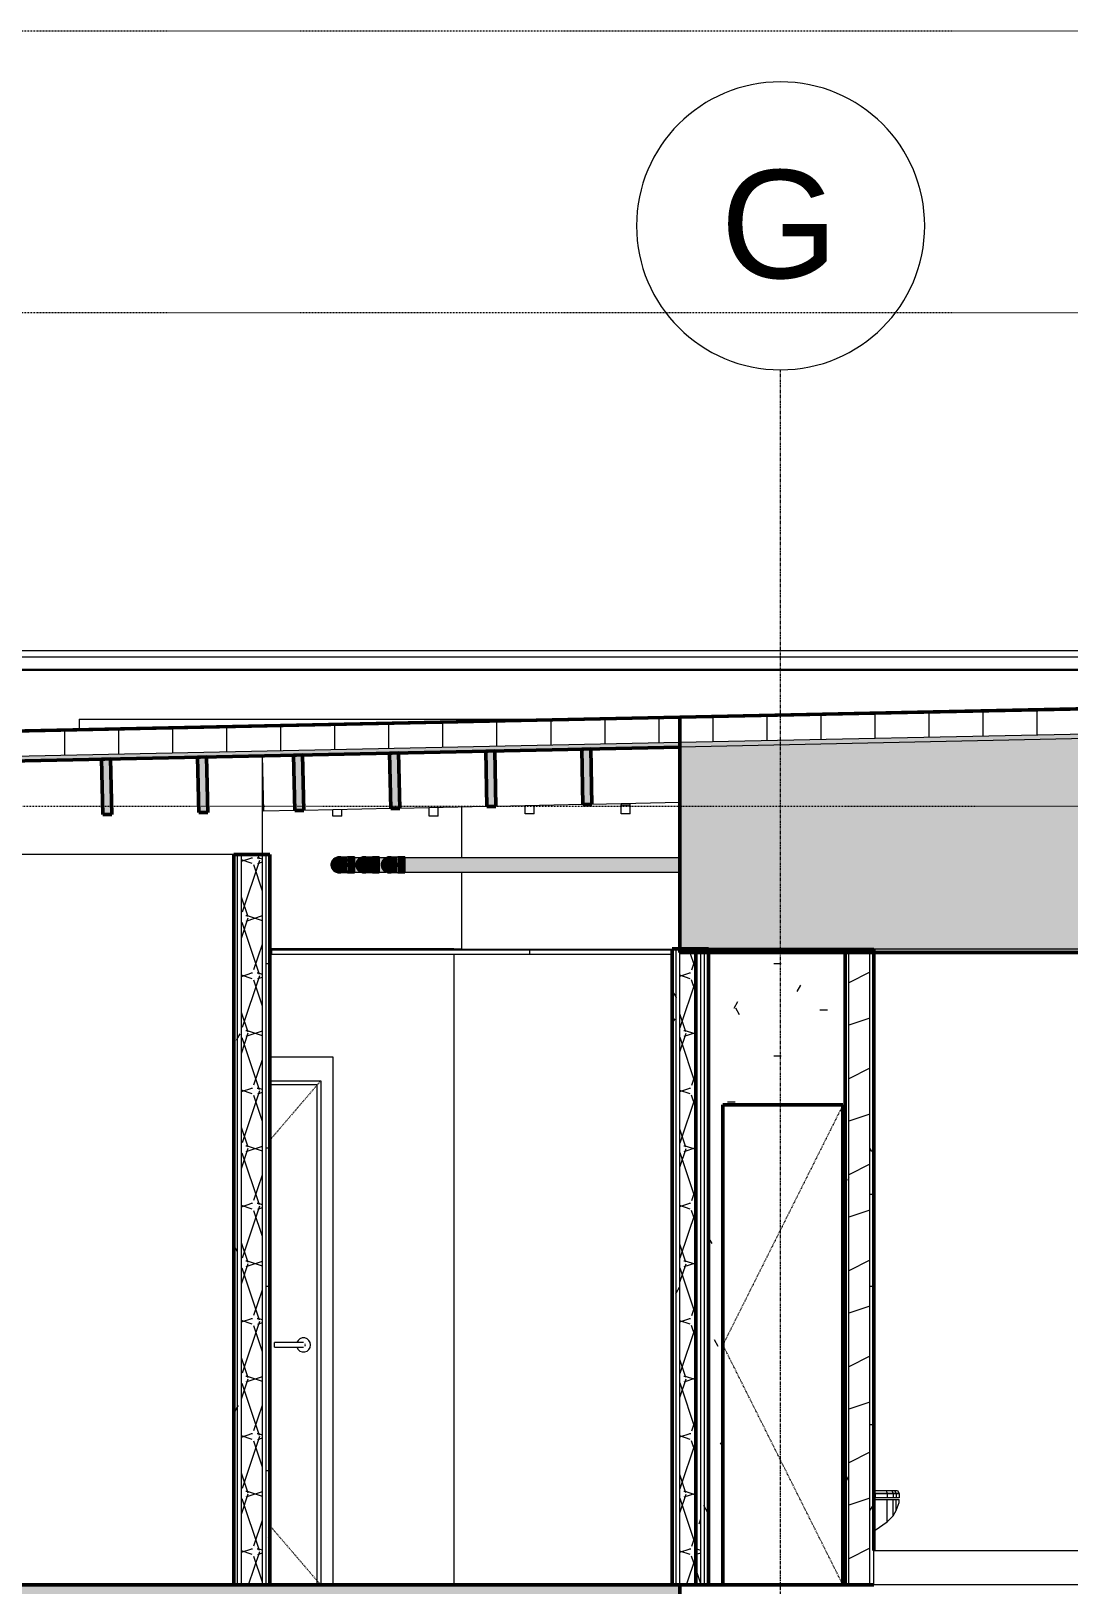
# Model space of a CAD drawing. Header units: inches. Extents: x 9610 to 16692, y -360 to 647.
# Drawn here: x 10342.4 to 10515.2, y 268 to 527 of the extents above; entities that cross this region are included whole.
import ezdxf

# ---------------------------------------------------------------- set-up
doc = ezdxf.new("R2010")
doc.units = ezdxf.units.IN
doc.header["$MEASUREMENT"] = 0
for name, pattern in [('Aligning Line 1_8_', [0.25, 0.125, -0.125]), ('Dash 1_16_', [0.125, 0.0625, -0.0625]), ('Grid Line 1_2_', [0.875, 0.5, -0.125, 0.125, -0.125])]:
    doc.linetypes.add(name, pattern=pattern)
for name, color, linetype, lineweight in [('0-1', 7, 'Continuous', 5), ('0-2', 250, 'Continuous', 9), ('0-4', 55, 'Continuous', 9), ('A-CLNG-1', 135, 'Continuous', 13), ('A-DOOR-1', 250, 'Continuous', 9), ('A-DOOR-2', 250, 'Dash 1_16_', 9), ('A-DOOR-FRAM-1', 250, 'Continuous', 9), ('A-FLOR-10', 192, 'Continuous', 50), ('A-FLOR-11', 135, 'Continuous', 13), ('A-FLOR-3', 8, 'Continuous', 5), ('A-FLOR-9', 21, 'Continuous', 13), ('A-FLOR-MCUT', 51, 'Continuous', 13), ('A-FLOR-PATT-1', 8, 'Continuous', 9), ('A-ROOF', 132, 'Continuous', 13), ('A-ROOF-1', 252, 'Continuous', 13), ('A-ROOF-2', 31, 'Continuous', 5), ('A-ROOF-3', 132, 'Continuous', 50), ('A-ROOF-4', 135, 'Continuous', 13), ('A-ROOF-PATT-1', 132, 'Continuous', 9), ('A-WALL-1', 10, 'Continuous', 50), ('A-WALL-2', 7, 'Continuous', 13), ('A-WALL-3', 135, 'Continuous', 13), ('A-WALL-PATT-1', 250, 'Continuous', 9), ('A-WALL-PATT-2', 55, 'Continuous', 9), ('A-WALL-PATT-3', 53, 'Continuous', 9), ('G-ANNO-SYMB', 111, 'Aligning Line 1_8_', 9), ('I-WALL-1', 135, 'Continuous', 13), ('I-WALL-2', 10, 'Continuous', 50), ('P-PIPE-1', 55, 'Continuous', 9), ('P-PIPE-2', 8, 'Continuous', 5), ('P-PIPE-3', 94, 'Continuous', 9), ('P-SANR-FIXT-1', 55, 'Continuous', 9), ('S-BEAM-1', 55, 'Continuous', 9), ('S-BEAM-2', 41, 'Continuous', 9), ('S-BEAM-3', 10, 'Continuous', 50), ('S-GRID-1', 1, 'Grid Line 1_2_', 9), ('S-GRID-IDEN', 1, 'Continuous', 9)]:
    doc.layers.add(name, color=color, linetype=linetype, lineweight=lineweight)
doc.styles.add('Arial_1', font='arial.ttf', dxfattribs={"height": 18})
pattern_1 = [(0, (10995.947, 72), (30.72, 7.68), [1.267, -21.773, 1.267, -21.773, -122.88]), (0, (10995.947, 72), (30.72, 7.68), [-46.08, 1.267, -44.813, 1.267, -21.773, -53.76]), (0, (10995.947, 72), (30.72, 7.68), [-115.2, 1.267, -14.093, 1.267, -37.133]), (120, (11007.467, 75.84), (-22.011075, 22.7643), [1.267, -21.773, 1.267, -21.773, -122.88]), (120, (11007.467, 75.84), (-22.011075, 22.7643), [-46.08, 1.267, -44.813, 1.267, -21.773, -53.76]), (120, (11007.467, 75.84), (-22.011075, 22.7643), [-115.2, 1.267, -14.093, 1.267, -37.133]), (240, (11011.307, 91.2), (-8.708925, -30.4443), [1.267, -21.773, 1.267, -21.773, -122.88]), (240, (11011.307, 91.2), (-8.708925, -30.4443), [-46.08, 1.267, -44.813, 1.267, -21.773, -53.76]), (240, (11011.307, 91.2), (-8.708925, -30.4443), [-115.2, 1.267, -14.093, 1.267, -37.133])]
pattern_2 = [(161.57, (10996.427, 72.48), (-3.8399538, -1.54e-05), [0, -27.322, 3.034, 0]), (18.43, (10995.467, 72.48), (-3.8399538, 1.54e-05), [0, -27.322, 3.034, 0]), (108.43, (10996.427, 72.48), (1.919622, -9.6005246), [9.106, -21.25]), (71.57, (10995.467, 72.48), (1.919622, 9.6005246), [9.106, -21.25])]
pattern_3 = [(0, (10995.947, 72), (0, 9), []), (90, (10995.947, 72), (-9, 6e-16), [])]

# ---------------------------------------------------------------- blocks, each defined once
blk = doc.blocks.new('Toilet-Domestic-3D - Toilet-Domestic-3D-1372870-BUILDING SECTION - EAST_WEST - LOOKING NORTH')
at = {"layer": 'P-SANR-FIXT-1'}
for p, q in [((10482.7, 151.75), (10482.8, 151.75)), ((10482.7, 151.25), (10482.92, 151.25)), ((10482.92, 151.24), (10482.7, 151.24)), ((10482.92, 150.5), (10482.7, 150.5)), ((10482.7, 150.25), (10482.92, 150.25)), ((10482.8, 151.75), (10484.76, 151.75)), ((10482.8, 151.75), (10482.92, 151.25)), ((10482.92, 151.25), (10484.92, 151.25)), ((10482.92, 151.25), (10482.92, 150.5)), ((10484.92, 151.24), (10482.92, 151.24)), ((10484.92, 150.5), (10482.92, 150.5)), ((10482.92, 150.25), (10484.92, 150.25)), ((10482.92, 145.17), (10482.92, 150.25)), ((10484.76, 151.75), (10485.72, 151.75)), ((10484.76, 151.75), (10484.92, 151.25)), ((10484.92, 151.25), (10485.92, 151.25)), ((10485.92, 151.24), (10484.92, 151.24)), ((10484.92, 151.24), (10484.92, 150.5)), ((10485.92, 150.5), (10484.92, 150.5)), ((10484.92, 150.25), (10485.92, 150.25)), ((10484.92, 146.57), (10484.92, 150.25)), ((10485.72, 151.75), (10486.19, 151.75)), ((10485.72, 151.75), (10485.92, 151.25)), ((10485.92, 151.25), (10486.42, 151.25)), ((10486.42, 151.24), (10485.92, 151.24)), ((10485.92, 151.24), (10485.92, 150.5)), ((10486.42, 150.5), (10485.92, 150.5)), ((10485.92, 150.25), (10486.42, 150.25)), ((10485.92, 147.51), (10485.92, 150.25)), ((10486.19, 151.75), (10486.67, 151.75)), ((10486.19, 151.75), (10486.42, 151.24)), ((10486.42, 151.25), (10486.92, 151.25)), ((10486.92, 151.24), (10486.42, 151.24)), ((10486.42, 151.24), (10486.42, 150.5)), ((10486.92, 150.5), (10486.42, 150.5)), ((10486.42, 150.25), (10486.92, 150.25)), ((10486.42, 148.42), (10486.42, 150.25)), ((10486.67, 151.75), (10486.92, 151.24)), ((10486.92, 151.25), (10486.92, 150.5)), ((10486.92, 149.75), (10486.92, 150.25)), ((10485.92, 147.51), (10486.42, 148.38)), ((10486.42, 148.38), (10486.92, 149.75)), ((10482.7, 145.02), (10482.92, 145.12)), ((10482.92, 145.12), (10484.92, 146.51)), ((10484.92, 146.51), (10485.92, 147.51))]:
    blk.add_line(p, q, dxfattribs=at)
blk = doc.blocks.new('Shower Base-3D - 36_ x 36_-1586087-BUILDING SECTION - EAST_WEST - LOOKING NORTH')
at = {"layer": 'P-SANR-FIXT-1'}
for p, q in [((10482.7, 141.75), (10518.7, 141.75)), ((10482.7, 136), (10482.7, 141.75)), ((10518.7, 141.75), (10518.7, 136)), ((10518.7, 136), (10482.7, 136))]:
    blk.add_line(p, q, dxfattribs=at)
blk = doc.blocks.new('Single-Flush - CLOSET-1720256-BUILDING SECTION - EAST_WEST - LOOKING NORTH')
at = {"layer": 'A-DOOR-2'}
for p in [(10477.58, 216), (10477.58, 136)]:
    blk.add_line(p, (10457.58, 176), dxfattribs=at)
blk = doc.blocks.new('CTR - 1st Phase - Unit Layouts_rvt-1-BUILDING SECTION - EAST_WEST - LOOKING NORTH')
at = {"layer": 'A-WALL-PATT-1'}
h = blk.add_hatch(dxfattribs=at)
h.set_pattern_fill('FP_1', color=256, style=0, pattern_type=2)
h.set_pattern_definition(pattern_1)
h.paths.add_polyline_path([(10477.58, 268), (10477.95, 268), (10477.95, 373.87), (10453.07, 373.87), (10453.07, 268), (10453.91, 282.99), (10453.91, 268), (10457.58, 268), (10457.58, 348), (10477.58, 348), (10477.58, 269.09)], flags=0)
h = blk.add_hatch(dxfattribs=at)
h.set_pattern_fill('FP_1', color=256, style=0, pattern_type=2)
h.set_pattern_definition(pattern_1)
h.paths.add_polyline_path([(10477.95, 268), (10478.58, 268), (10478.58, 373.37), (10477.95, 373.37), (10477.95, 269.09)], flags=0)
h = blk.add_hatch(dxfattribs=at)
h.set_pattern_fill('FP_1', color=256, style=0, pattern_type=2)
h.set_pattern_definition(pattern_1)
h.paths.add_polyline_path([(10482.7, 268), (10482.7, 373.37), (10482.08, 373.37), (10482.08, 268)], flags=0)
at = {"layer": 'A-WALL-PATT-2'}
h = blk.add_hatch(dxfattribs=at)
h.set_pattern_fill('FP_4', color=256, style=0, pattern_type=2)
h.set_pattern_definition([(216.87, (11002.345, 87.994), (47.980943, 31.987086), [7.997, -71.971]), (206.565, (11011.941, 83.196), (-15.99371, -15.99413), [17.881, -17.881]), (198.435, (11011.941, 75.199), (-31.98674, -15.99388), [10.115, -40.461])])
h.paths.add_polyline_path([(10481.21, 268), (10482.08, 268), (10482.08, 373.87), (10478.58, 373.87), (10478.58, 268)], flags=0)
at = {"layer": 'A-WALL-1'}
for p, q in [((10477.95, 373.87), (10453.07, 373.87)), ((10453.07, 373.87), (10453.07, 268)), ((10477.95, 268), (10477.95, 373.87)), ((10482.7, 373.87), (10477.95, 373.87)), ((10477.95, 373.87), (10477.95, 268)), ((10482.7, 273.75), (10482.7, 373.87)), ((10457.58, 268), (10457.58, 348)), ((10457.58, 348), (10477.58, 348)), ((10477.58, 348), (10477.58, 268)), ((10453.07, 268), (10457.58, 268)), ((10477.58, 268), (10477.95, 268)), ((10477.95, 268), (10482.7, 268))]:
    blk.add_line(p, q, dxfattribs=at)
at = {"layer": 'A-WALL-2'}
for p, q in [((10478.58, 268), (10478.58, 373.87)), ((10482.08, 268), (10482.08, 373.87))]:
    blk.add_line(p, q, dxfattribs=at)
at = {"layer": '0-2'}
for name in ['Single-Flush - CLOSET-1720256-BUILDING SECTION - EAST_WEST - LOOKING NORTH', 'Toilet-Domestic-3D - Toilet-Domestic-3D-1372870-BUILDING SECTION - EAST_WEST - LOOKING NORTH', 'Shower Base-3D - 36_ x 36_-1586087-BUILDING SECTION - EAST_WEST - LOOKING NORTH']:
    blk.add_blockref(name, (0, 132), dxfattribs=at)
blk = doc.blocks.new('HOLLOW METAL - UNIT DOOR-2058840-BUILDING SECTION - EAST_WEST - LOOKING NORTH')
at = {"layer": 'A-DOOR-1'}
for p, q in [((10387.05, 308.39), (10382.91, 308.39)), ((10382.91, 308), (10382.91, 308.39)), ((10382.91, 307.61), (10382.91, 308)), ((10382.91, 307.61), (10387.05, 307.61))]:
    blk.add_line(p, q, dxfattribs=at)
at = {"layer": 'A-DOOR-1', "flags": 128}
for points in [[(10387.64, 308.39), (10387.64, 308.39), (10387.63, 308.39), (10387.63, 308.39), (10387.63, 308.39), (10387.62, 308.39), (10387.62, 308.39), (10387.61, 308.39), (10387.61, 308.39), (10387.6, 308.39), (10387.59, 308.39), (10387.58, 308.39), (10387.57, 308.39), (10387.56, 308.39), (10387.55, 308.39), (10387.53, 308.39), (10387.52, 308.39), (10387.5, 308.39), (10387.49, 308.39), (10387.47, 308.39), (10387.46, 308.39), (10387.44, 308.39), (10387.42, 308.39), (10387.4, 308.39), (10387.38, 308.39), (10387.36, 308.39), (10387.34, 308.39), (10387.32, 308.39), (10387.3, 308.39), (10387.28, 308.39), (10387.26, 308.39), (10387.24, 308.39), (10387.22, 308.39), (10387.19, 308.39), (10387.17, 308.39), (10387.15, 308.39), (10387.12, 308.39), (10387.1, 308.39), (10387.08, 308.39), (10387.05, 308.39), (10387.05, 308.39)], [(10387.05, 307.61), (10387.07, 307.61), (10387.09, 307.61), (10387.12, 307.61), (10387.14, 307.61), (10387.16, 307.61), (10387.19, 307.61), (10387.21, 307.61), (10387.23, 307.61), (10387.25, 307.61), (10387.28, 307.61), (10387.3, 307.61), (10387.32, 307.61), (10387.34, 307.61), (10387.36, 307.61), (10387.38, 307.61), (10387.4, 307.61), (10387.42, 307.61), (10387.44, 307.61), (10387.45, 307.61), (10387.47, 307.61), (10387.49, 307.61), (10387.5, 307.61), (10387.52, 307.61), (10387.53, 307.61), (10387.54, 307.61), (10387.56, 307.61), (10387.57, 307.61), (10387.58, 307.61), (10387.59, 307.61), (10387.6, 307.61), (10387.6, 307.61), (10387.61, 307.61), (10387.62, 307.61), (10387.62, 307.61), (10387.63, 307.61), (10387.63, 307.61), (10387.63, 307.61), (10387.64, 307.61), (10387.64, 307.61)]]:
    blk.add_lwpolyline(points, dxfattribs=at)
at = {"layer": 'A-DOOR-1'}
for centre, radius, start, end in [((10387.73, 308), 1.18, 0, 160.3657), ((10387.64, 308), 0.394, 75, 90), ((10387.64, 308), 0.394, 0, 30), ((10387.73, 308), 1.18, 199.5633, 0), ((10387.64, 308), 0.394, 270, 285), ((10387.64, 308), 0.394, 330, 0)]:
    blk.add_arc(centre, radius, start, end, dxfattribs=at)
at = {"layer": 'A-DOOR-2'}
for p, q in [((10390.59, 352), (10382.14, 342.14)), ((10382.14, 277.86), (10390.59, 268))]:
    blk.add_line(p, q, dxfattribs=at)
at = {"layer": 'A-DOOR-FRAM-1'}
for p, q in [((10382.14, 352), (10390.59, 352)), ((10382.14, 351.38), (10389.96, 351.38)), ((10389.96, 351.38), (10389.96, 268)), ((10390.59, 352), (10390.59, 268))]:
    blk.add_line(p, q, dxfattribs=at)
blk = doc.blocks.new('Elbow - PVC - Sch 40 - Standard-2079255-BUILDING SECTION - EAST_WEST - LOOKING NORTH')
at = {"layer": 'P-PIPE-1'}
h = blk.add_hatch(color=256, dxfattribs=at)
h.paths.add_polyline_path([(10393.69, 118.66), (10394.04, 118.7), (10394.38, 118.85), (10394.73, 119.16), (10394.86, 119.35), (10394.99, 119.65), (10395.02, 120.11), (10394.99, 120.35), (10394.84, 120.69), (10394.53, 121.04), (10394.28, 121.2), (10394, 121.3), (10393.67, 121.34), (10393.34, 121.3), (10392.92, 121.09), (10392.66, 120.85), (10392.5, 120.62), (10392.39, 120.35), (10392.35, 120), (10392.39, 119.65), (10392.54, 119.31), (10392.85, 118.96), (10393.1, 118.8), (10393.38, 118.7)], flags=0)
h.paths.add_polyline_path([(10393.69, 118.81), (10393.38, 118.85), (10393.05, 119.01), (10392.85, 119.16), (10392.66, 119.41), (10392.53, 119.82), (10392.52, 120.11), (10392.54, 120.31), (10392.74, 120.7), (10392.91, 120.88), (10393.1, 121.03), (10393.38, 121.15), (10393.69, 121.19), (10394, 121.15), (10394.39, 120.95), (10394.61, 120.74), (10394.72, 120.59), (10394.85, 120.18), (10394.88, 120), (10394.84, 119.69), (10394.72, 119.41), (10394.53, 119.16), (10394.19, 118.93), (10393.87, 118.84)], flags=0)
h = blk.add_hatch(color=256, dxfattribs=at)
h.paths.add_polyline_path([(10395.04, 120), (10395.07, 120.95), (10395.03, 121.34), (10394.32, 121.3), (10394.26, 121.29), (10394.12, 121.27), (10394.45, 121.1), (10394.74, 120.82), (10394.87, 120.63), (10394.99, 120.35), (10395.04, 120.03)], flags=0)
h.paths.add_polyline_path([(10394.72, 120.89), (10394.48, 121.11), (10394.66, 120.95)], flags=0)
h.paths.add_polyline_path([(10394.26, 121.29), (10394.12, 121.34), (10394.21, 121.3)], flags=0)
h = blk.add_hatch(color=256, dxfattribs=at)
h.paths.add_polyline_path([(10394.64, 119.05), (10394.53, 118.93), (10394.61, 119.02)], flags=0)
h.paths.add_polyline_path([(10395.07, 118.66), (10395.03, 119.94), (10394.93, 119.51), (10394.84, 119.31), (10394.53, 118.96), (10394.31, 118.81), (10394.12, 118.7), (10394.12, 118.66), (10395.03, 118.66)], flags=0)
for points in [[(10395.1, 120), (10396.22, 120), (10396.22, 121.34), (10395.07, 121.3), (10395.07, 120)], [(10395.1, 118.66), (10396.22, 118.66), (10396.22, 120), (10395.07, 119.96), (10395.07, 118.66)]]:
    blk.add_hatch(color=256, dxfattribs=at).paths.add_polyline_path(points, flags=0)
for p, q in [((10396.22, 121.34), (10395.07, 121.34)), ((10396.22, 121.34), (10396.22, 120)), ((10396.22, 120), (10396.22, 118.66)), ((10395.07, 118.66), (10396.22, 118.66))]:
    blk.add_line(p, q, dxfattribs=at)
at = {"layer": 'P-PIPE-1', "flags": 128}
for points in [[(10392.35, 120), (10392.35, 120.05), (10392.35, 120.11), (10392.36, 120.16), (10392.36, 120.21), (10392.37, 120.27), (10392.38, 120.32), (10392.4, 120.37), (10392.41, 120.42), (10392.43, 120.47), (10392.45, 120.52), (10392.47, 120.57), (10392.5, 120.62), (10392.52, 120.67), (10392.55, 120.71), (10392.58, 120.76), (10392.61, 120.8), (10392.64, 120.85), (10392.68, 120.89), (10392.72, 120.93), (10392.75, 120.96), (10392.79, 121), (10392.83, 121.04), (10392.88, 121.07), (10392.92, 121.1), (10392.96, 121.13), (10393.01, 121.16), (10393.06, 121.19), (10393.1, 121.21), (10393.15, 121.23), (10393.2, 121.25), (10393.25, 121.27), (10393.3, 121.29), (10393.36, 121.3), (10393.41, 121.31), (10393.46, 121.32), (10393.51, 121.33), (10393.57, 121.34), (10393.62, 121.34), (10393.68, 121.34), (10393.69, 121.34)], [(10393.69, 118.66), (10393.64, 118.66), (10393.58, 118.66), (10393.53, 118.67), (10393.48, 118.67), (10393.42, 118.68), (10393.37, 118.69), (10393.32, 118.71), (10393.27, 118.72), (10393.22, 118.74), (10393.17, 118.76), (10393.12, 118.78), (10393.07, 118.81), (10393.02, 118.83), (10392.98, 118.86), (10392.93, 118.89), (10392.89, 118.92), (10392.84, 118.95), (10392.8, 118.99), (10392.76, 119.03), (10392.73, 119.06), (10392.69, 119.1), (10392.65, 119.14), (10392.62, 119.19), (10392.59, 119.23), (10392.56, 119.27), (10392.53, 119.32), (10392.5, 119.37), (10392.48, 119.41), (10392.46, 119.46), (10392.44, 119.51), (10392.42, 119.56), (10392.4, 119.61), (10392.39, 119.67), (10392.38, 119.72), (10392.37, 119.77), (10392.36, 119.82), (10392.35, 119.88), (10392.35, 119.93), (10392.35, 119.99), (10392.35, 120)], [(10393.69, 121.34), (10393.69, 121.34), (10393.69, 121.34), (10393.7, 121.34), (10393.71, 121.34), (10393.72, 121.34), (10393.73, 121.34), (10393.74, 121.34), (10393.76, 121.34), (10393.78, 121.34), (10393.8, 121.34), (10393.82, 121.34), (10393.85, 121.34), (10393.87, 121.34), (10393.9, 121.34), (10393.93, 121.34), (10393.96, 121.34), (10394, 121.34), (10394.03, 121.34), (10394.07, 121.34), (10394.11, 121.34), (10394.15, 121.34), (10394.19, 121.34), (10394.23, 121.34), (10394.28, 121.34), (10394.32, 121.34), (10394.37, 121.34), (10394.42, 121.34), (10394.47, 121.34), (10394.52, 121.34), (10394.57, 121.34), (10394.62, 121.34), (10394.67, 121.34), (10394.72, 121.34), (10394.78, 121.34), (10394.83, 121.34), (10394.89, 121.34), (10394.94, 121.34), (10395, 121.34), (10395.05, 121.34), (10395.07, 121.34)], [(10395.07, 118.66), (10395.01, 118.66), (10394.96, 118.66), (10394.9, 118.66), (10394.85, 118.66), (10394.79, 118.66), (10394.74, 118.66), (10394.69, 118.66), (10394.63, 118.66), (10394.58, 118.66), (10394.53, 118.66), (10394.48, 118.66), (10394.43, 118.66), (10394.38, 118.66), (10394.33, 118.66), (10394.29, 118.66), (10394.24, 118.66), (10394.2, 118.66), (10394.16, 118.66), (10394.12, 118.66), (10394.08, 118.66), (10394.04, 118.66), (10394.01, 118.66), (10393.97, 118.66), (10393.94, 118.66), (10393.91, 118.66), (10393.88, 118.66), (10393.85, 118.66), (10393.83, 118.66), (10393.8, 118.66), (10393.78, 118.66), (10393.76, 118.66), (10393.75, 118.66), (10393.73, 118.66), (10393.72, 118.66), (10393.71, 118.66), (10393.7, 118.66), (10393.7, 118.66), (10393.69, 118.66), (10393.69, 118.66)]]:
    blk.add_lwpolyline(points, dxfattribs=at)
at = {"layer": 'P-PIPE-1'}
for start, end in [(0, 180), (180, 360)]:
    blk.add_arc((10393.69, 120), 1.34, start, end, dxfattribs=at)
blk = doc.blocks.new('Dimension Lumber - 2x10-2056818-BUILDING SECTION - EAST_WEST - LOOKING NORTH')
at = {"layer": 'S-BEAM-1'}
for p, q in [((10392.64, 396.09), (10392.64, 397.17)), ((10394.14, 396.09), (10394.14, 397.21)), ((10394.14, 396.09), (10392.64, 396.09))]:
    blk.add_line(p, q, dxfattribs=at)
blk = doc.blocks.new('Dimension Lumber - 2x10-V25-BUILDING SECTION - EAST_WEST - LOOKING NORTH')
at = {"layer": 'S-BEAM-1'}
for p, q in [((10408.64, 396.09), (10408.64, 397.51)), ((10410.14, 396.09), (10410.14, 397.54)), ((10410.14, 396.09), (10408.64, 396.09))]:
    blk.add_line(p, q, dxfattribs=at)
blk = doc.blocks.new('Dimension Lumber - 2x10-2056819-BUILDING SECTION - EAST_WEST - LOOKING NORTH')
at = {"layer": 'S-BEAM-1'}
for p, q in [((10424.64, 396.53), (10424.64, 397.84)), ((10426.14, 396.53), (10424.64, 396.53)), ((10426.14, 396.53), (10426.14, 397.87))]:
    blk.add_line(p, q, dxfattribs=at)
blk = doc.blocks.new('Dimension Lumber - 2x10-V26-BUILDING SECTION - EAST_WEST - LOOKING NORTH')
at = {"layer": 'S-BEAM-1'}
for p, q in [((10440.64, 398.17), (10440.64, 398.02)), ((10440.64, 398.02), (10442.14, 398.02)), ((10440.64, 396.53), (10440.64, 398.02)), ((10442.14, 396.53), (10440.64, 396.53)), ((10442.14, 398.02), (10442.14, 398.21)), ((10442.14, 396.53), (10442.14, 398.02))]:
    blk.add_line(p, q, dxfattribs=at)
blk = doc.blocks.new('Dimension Lumber - 2x10-V33-BUILDING SECTION - EAST_WEST - LOOKING NORTH')
at = {"layer": 'S-BEAM-1'}
for p, q in [((10387.58, 406.32), (10402.07, 406.62)), ((10403.57, 406.65), (10418.07, 406.96)), ((10419.57, 406.99), (10434.07, 407.29)), ((10435.57, 407.32), (10450.41, 407.63)), ((10380.91, 406.18), (10386.08, 406.29)), ((10381.1, 396.93), (10380.91, 406.18)), ((10386.27, 397.04), (10381.1, 396.93)), ((10402.27, 397.38), (10387.77, 397.07)), ((10418.26, 397.71), (10403.77, 397.41)), ((10434.26, 398.04), (10419.76, 397.74)), ((10450.41, 398.38), (10435.76, 398.07))]:
    blk.add_line(p, q, dxfattribs=at)
blk = doc.blocks.new('Dimension Lumber - 2x10-V32-BUILDING SECTION - EAST_WEST - LOOKING NORTH')
at = {"layer": 'S-BEAM-2'}
blk.add_hatch(color=256, dxfattribs=at).paths.add_polyline_path([(11728.5, 396.71), (11728.7, 405.96), (11727.2, 405.99), (11727, 396.74)], flags=0)
at = {"layer": 'S-BEAM-3'}
for p, q in [((11727.2, 405.99), (11727, 396.74)), ((11728.7, 405.96), (11727.2, 405.99)), ((11728.5, 396.71), (11728.7, 405.96)), ((11727, 396.74), (11728.5, 396.71))]:
    blk.add_line(p, q, dxfattribs=at)
blk = doc.blocks.new('Dimension Lumber - 2x10-2084815-BUILDING SECTION - EAST_WEST - LOOKING NORTH')
at = {"layer": 'S-BEAM-2'}
blk.add_hatch(color=256, dxfattribs=at).paths.add_polyline_path([(11712.51, 397.04), (11712.7, 406.29), (11711.2, 406.32), (11711.01, 397.07)], flags=0)
at = {"layer": 'S-BEAM-3'}
for p, q in [((11711.2, 406.32), (11711.01, 397.07)), ((11712.7, 406.29), (11711.2, 406.32)), ((11712.51, 397.04), (11712.7, 406.29)), ((11711.01, 397.07), (11712.51, 397.04))]:
    blk.add_line(p, q, dxfattribs=at)
blk = doc.blocks.new('Dimension Lumber - 2x10-2084814-BUILDING SECTION - EAST_WEST - LOOKING NORTH')
at = {"layer": 'S-BEAM-2'}
blk.add_hatch(color=256, dxfattribs=at).paths.add_polyline_path([(11696.51, 397.38), (11696.7, 406.62), (11695.2, 406.65), (11695.01, 397.41)], flags=0)
at = {"layer": 'S-BEAM-3'}
for p, q in [((11695.2, 406.65), (11695.01, 397.41)), ((11696.7, 406.62), (11695.2, 406.65)), ((11696.51, 397.38), (11696.7, 406.62)), ((11695.01, 397.41), (11696.51, 397.38))]:
    blk.add_line(p, q, dxfattribs=at)
blk = doc.blocks.new('Dimension Lumber - 2x10-2084813-BUILDING SECTION - EAST_WEST - LOOKING NORTH')
at = {"layer": 'S-BEAM-2'}
blk.add_hatch(color=256, dxfattribs=at).paths.add_polyline_path([(11680.51, 397.71), (11680.71, 406.96), (11679.21, 406.99), (11679.02, 397.74)], flags=0)
at = {"layer": 'S-BEAM-3'}
for p, q in [((11679.21, 406.99), (11679.02, 397.74)), ((11680.71, 406.96), (11679.21, 406.99)), ((11680.51, 397.71), (11680.71, 406.96)), ((11679.02, 397.74), (11680.51, 397.71))]:
    blk.add_line(p, q, dxfattribs=at)
blk = doc.blocks.new('Dimension Lumber - 2x10-2084812-BUILDING SECTION - EAST_WEST - LOOKING NORTH')
at = {"layer": 'S-BEAM-2'}
blk.add_hatch(color=256, dxfattribs=at).paths.add_polyline_path([(11664.52, 398.04), (11664.71, 407.29), (11663.21, 407.32), (11663.02, 398.07)], flags=0)
at = {"layer": 'S-BEAM-3'}
for p, q in [((11663.21, 407.32), (11663.02, 398.07)), ((11664.71, 407.29), (11663.21, 407.32)), ((11664.52, 398.04), (11664.71, 407.29)), ((11663.02, 398.07), (11664.52, 398.04))]:
    blk.add_line(p, q, dxfattribs=at)
blk = doc.blocks.new('CTR - 1st Phase - Common Walls_rvt-1-BUILDING SECTION - EAST_WEST - LOOKING NORTH')
at = {"layer": 'A-WALL-PATT-1'}
h = blk.add_hatch(dxfattribs=at)
h.set_pattern_fill('FP_1', color=256, style=0, pattern_type=2)
h.set_pattern_definition(pattern_1)
h.paths.add_polyline_path([(10376.76, 268), (10376.76, 389.75), (10376.14, 389.75), (10376.14, 268)], flags=0)
h = blk.add_hatch(dxfattribs=at)
h.set_pattern_fill('FP_1', color=256, style=0, pattern_type=2)
h.set_pattern_definition(pattern_1)
h.paths.add_polyline_path([(10376.76, 268), (10377.39, 268), (10377.39, 389.75), (10376.76, 389.75), (10376.76, 274.82)], flags=0)
h = blk.add_hatch(dxfattribs=at)
h.set_pattern_fill('FP_1', color=256, style=0, pattern_type=2)
h.set_pattern_definition(pattern_1)
h.paths.add_polyline_path([(10382.14, 268), (10382.14, 389.75), (10381.51, 389.75), (10381.51, 268)], flags=0)
h = blk.add_hatch(dxfattribs=at)
h.set_pattern_fill('FP_1', color=256, style=0, pattern_type=2)
h.set_pattern_definition(pattern_1)
h.paths.add_polyline_path([(10449.79, 268), (10449.79, 374), (10449.16, 374), (10449.16, 268)], flags=0)
h = blk.add_hatch(dxfattribs=at)
h.set_pattern_fill('FP_1', color=256, style=0, pattern_type=2)
h.set_pattern_definition(pattern_1)
h.paths.add_polyline_path([(10450.41, 268), (10450.41, 374), (10449.79, 374), (10449.79, 268)], flags=0)
at = {"layer": 'A-WALL-PATT-3'}
h = blk.add_hatch(dxfattribs=at)
h.set_pattern_fill('FP_5', color=256, style=0, pattern_type=2)
h.set_pattern_definition(pattern_2)
h.paths.add_polyline_path([(10380.89, 268), (10380.89, 389.75), (10377.39, 389.75), (10377.39, 268)], flags=0)
h = blk.add_hatch(dxfattribs=at)
h.set_pattern_fill('FP_5', color=256, style=0, pattern_type=2)
h.set_pattern_definition(pattern_2)
h.paths.add_polyline_path([(10453.07, 268), (10453.91, 268), (10453.91, 282.99), (10453.45, 274.82)], flags=0)
h.paths.add_polyline_path([(10450.69, 268), (10453.07, 268), (10453.07, 373.87), (10453.91, 373.87), (10453.91, 374), (10450.41, 374), (10450.41, 268)], flags=0)
at = {"layer": 'P-PIPE-1'}
for points in [[(10393.69, 386.81), (10394.05, 386.88), (10394.28, 386.97), (10394.53, 387.16), (10394.72, 387.41), (10394.84, 387.71), (10394.87, 388.07), (10394.79, 388.43), (10394.66, 388.67), (10394.53, 388.84), (10394.23, 389.05), (10393.87, 389.16), (10393.69, 389.19), (10393.38, 389.15), (10393.1, 389.03), (10392.85, 388.84), (10392.64, 388.55), (10392.53, 388.18), (10392.52, 387.9), (10392.56, 387.65), (10392.66, 387.41), (10392.85, 387.16), (10393.1, 386.97), (10393.51, 386.84)], [(10397.82, 386.81), (10398.18, 386.88), (10398.41, 386.97), (10398.66, 387.16), (10398.85, 387.41), (10398.97, 387.71), (10399, 388.07), (10398.92, 388.43), (10398.79, 388.67), (10398.66, 388.84), (10398.35, 389.05), (10398, 389.16), (10397.82, 389.19), (10397.51, 389.15), (10397.22, 389.03), (10396.98, 388.84), (10396.77, 388.55), (10396.65, 388.18), (10396.64, 387.9), (10396.69, 387.65), (10396.79, 387.41), (10396.98, 387.16), (10397.22, 386.97), (10397.64, 386.84)], [(10402.06, 386.81), (10402.43, 386.88), (10402.65, 386.97), (10402.9, 387.16), (10403.09, 387.41), (10403.21, 387.71), (10403.24, 388.07), (10403.16, 388.43), (10403.03, 388.67), (10402.9, 388.84), (10402.6, 389.05), (10402.24, 389.16), (10402.06, 389.19), (10401.75, 389.15), (10401.47, 389.03), (10401.22, 388.84), (10401.02, 388.55), (10400.9, 388.18), (10400.89, 387.9), (10400.93, 387.65), (10401.03, 387.41), (10401.22, 387.16), (10401.47, 386.97), (10401.88, 386.84)]]:
    blk.add_hatch(color=256, dxfattribs=at).paths.add_polyline_path(points, flags=0)
at = {"layer": 'P-PIPE-2'}
h = blk.add_hatch(color=256, dxfattribs=at)
h.paths.add_polyline_path([(10400.72, 388), (10400.76, 388.35), (10400.91, 388.69), (10401.22, 389.04), (10401.39, 389.19), (10400.35, 389.15), (10400.35, 388), (10400.48, 388)], flags=0)
h.paths.add_polyline_path([(11710.59, 388), (11710.59, 389.19), (11708.94, 389.15), (11709.28, 388.84), (11709.44, 388.59), (11709.55, 388.31), (11709.59, 388), (11709.93, 388)], flags=0)
h.paths.add_polyline_path([(11706.89, 388), (11706.91, 388.01), (11706.9, 388.01)], flags=0)
h.paths.add_polyline_path([(11703.12, 388), (11703.14, 388.01), (11703.12, 388.14)], flags=0)
h.paths.add_polyline_path([(11703.14, 388), (11703.15, 388.01), (11703.14, 388.01)], flags=0)
h.paths.add_polyline_path([(10396.22, 388), (10396.47, 388), (10396.52, 388.35), (10396.67, 388.69), (10396.98, 389.04), (10397.15, 389.19), (10396.22, 389.15), (10396.22, 388.15)], flags=0)
h.paths.add_polyline_path([(11705.72, 388.52), (11705.72, 389.19), (11705.18, 389.15), (11705.53, 388.84), (11705.69, 388.59)], flags=0)
h.paths.add_polyline_path([(11707.22, 388.89), (11707.47, 389.13), (11707.22, 388.89)], flags=0)
h.paths.add_polyline_path([(11703.46, 388.89), (11703.71, 389.13), (11703.46, 388.89)], flags=0)
h = blk.add_hatch(color=256, dxfattribs=at)
h.paths.add_polyline_path([(11665.23, 388), (11701.96, 388), (11701.96, 389.19), (11648.36, 389.15), (11648.36, 388), (11659.85, 388)], flags=0)
h.paths.add_polyline_path([(10450.41, 388), (10450.41, 389.19), (10404.59, 389.15), (10404.59, 388), (10448.92, 388)], flags=0)
h = blk.add_hatch(color=256, dxfattribs=at)
h.paths.add_polyline_path([(10396.22, 386.81), (10397.12, 386.85), (10396.78, 387.16), (10396.62, 387.41), (10396.51, 387.69), (10396.47, 388), (10396.22, 388), (10396.22, 386.84)], flags=0)
h.paths.add_polyline_path([(11708.86, 386.81), (11710.59, 386.85), (11710.59, 388), (11709.59, 388), (11709.5, 387.55), (11709.39, 387.31), (11709.09, 386.96), (11708.86, 386.81)], flags=0)
h.paths.add_polyline_path([(10400.35, 386.81), (10401.37, 386.85), (10401.03, 387.16), (10400.86, 387.41), (10400.76, 387.69), (10400.72, 388), (10400.35, 388), (10400.35, 386.84)], flags=0)
h.paths.add_polyline_path([(11705.72, 386.81), (11705.69, 387.41), (11705.6, 387.25), (11705.33, 386.96), (11705.16, 386.81), (11705.6, 386.81)], flags=0)
h.paths.add_polyline_path([(11706.89, 388), (11706.87, 388), (11706.89, 387.99)], flags=0)
h.paths.add_polyline_path([(10403.36, 387.65), (10403.42, 387.87), (10403.4, 388), (10403.36, 387.69)], flags=0)
h.paths.add_polyline_path([(10399.17, 388), (10399.16, 388), (10399.17, 388)], flags=0)
h = blk.add_hatch(color=256, dxfattribs=at)
h.paths.add_polyline_path([(10404.59, 386.81), (10450.41, 386.85), (10450.41, 388), (10404.59, 388), (10404.59, 386.84)], flags=0)
h.paths.add_polyline_path([(11649.09, 386.81), (11701.96, 386.85), (11701.96, 388), (11648.36, 388), (11648.36, 386.81)], flags=0)
at = {"layer": 'A-CLNG-1'}
for p, q in [((10382.14, 373.82), (10382.41, 373.82)), ((10382.41, 373.07), (10382.14, 373.07)), ((10382.41, 373.82), (10425.39, 373.82)), ((10382.41, 373.82), (10382.41, 373.07)), ((10425.39, 373.07), (10382.41, 373.07)), ((10425.39, 373.82), (10425.39, 373.07)), ((10425.39, 373.82), (10449.16, 373.82)), ((10449.16, 373.07), (10425.39, 373.07))]:
    blk.add_line(p, q, dxfattribs=at)
at = {"layer": 'A-WALL-2'}
for p, q in [((10376.76, 268), (10376.76, 389.75)), ((10377.39, 268), (10377.39, 389.75)), ((10380.89, 268), (10380.89, 389.75)), ((10381.51, 268), (10381.51, 389.75)), ((10449.79, 268), (10449.79, 374)), ((10450.41, 268), (10450.41, 374)), ((10453.91, 268), (10453.91, 374)), ((10454.54, 268), (10454.54, 374))]:
    blk.add_line(p, q, dxfattribs=at)
at = {"layer": 'I-WALL-1'}
for p, q in [((10376.14, 389.75), (10249.96, 389.75)), ((10412.79, 374), (10382.14, 374)), ((10412.79, 373.87), (10412.79, 374)), ((10412.79, 374), (10414.04, 374)), ((10449.16, 373.87), (10412.79, 373.87)), ((10412.79, 373.87), (10412.79, 373.82)), ((10412.79, 373.07), (10412.79, 268)), ((10382.14, 356), (10392.59, 356)), ((10392.59, 356), (10392.59, 268))]:
    blk.add_line(p, q, dxfattribs=at)
at = {"layer": 'I-WALL-2'}
for p, q in [((10382.14, 389.75), (10376.14, 389.75)), ((10376.14, 389.75), (10376.14, 268)), ((10382.14, 268), (10382.14, 389.75)), ((10449.16, 374), (10449.16, 268)), ((10455.16, 374), (10449.16, 374)), ((10455.16, 268), (10455.16, 374)), ((10376.14, 268), (10382.14, 268)), ((10449.16, 268), (10455.16, 268))]:
    blk.add_line(p, q, dxfattribs=at)
at = {"layer": 'P-PIPE-1'}
for p, q in [((10397.2, 389.19), (10396.22, 389.19)), ((10401.45, 389.19), (10400.35, 389.19)), ((10450.41, 389.19), (10404.59, 389.19)), ((10396.22, 386.81), (10397.2, 386.81)), ((10400.35, 386.81), (10401.45, 386.81)), ((10404.59, 386.81), (10450.41, 386.81))]:
    blk.add_line(p, q, dxfattribs=at)
at = {"layer": 'P-PIPE-3'}
for centre, start, end in [((10393.69, 388), 0, 180), ((10397.82, 388), 0, 180), ((10402.06, 388), 0, 180), ((10393.69, 388), 180, 0), ((10397.82, 388), 180, 0), ((10402.06, 388), 180, 0)]:
    blk.add_arc(centre, 1.19, start, end, dxfattribs=at)
at = {"layer": '0-4'}
for name, p in [('Dimension Lumber - 2x10-V33-BUILDING SECTION - EAST_WEST - LOOKING NORTH', (0, 0)), ('Dimension Lumber - 2x10-2056818-BUILDING SECTION - EAST_WEST - LOOKING NORTH', (0, 0)), ('Dimension Lumber - 2x10-V25-BUILDING SECTION - EAST_WEST - LOOKING NORTH', (0, 0)), ('Dimension Lumber - 2x10-2056819-BUILDING SECTION - EAST_WEST - LOOKING NORTH', (0, 0)), ('Dimension Lumber - 2x10-V26-BUILDING SECTION - EAST_WEST - LOOKING NORTH', (0, 0)), ('Elbow - PVC - Sch 40 - Standard-2079255-BUILDING SECTION - EAST_WEST - LOOKING NORTH', (0, 268)), ('Elbow - PVC - Sch 40 - Standard-2079255-BUILDING SECTION - EAST_WEST - LOOKING NORTH', (4.13, 268)), ('Elbow - PVC - Sch 40 - Standard-2079255-BUILDING SECTION - EAST_WEST - LOOKING NORTH', (8.37, 268)), ('HOLLOW METAL - UNIT DOOR-2058840-BUILDING SECTION - EAST_WEST - LOOKING NORTH', (0, 0))]:
    blk.add_blockref(name, p, dxfattribs=at)
at = {"layer": '0-4', "rotation": 2.387815287611464}
for name, p in [('Dimension Lumber - 2x10-2084814-BUILDING SECTION - EAST_WEST - LOOKING NORTH', (-1266.03, -486.94)), ('Dimension Lumber - 2x10-2084813-BUILDING SECTION - EAST_WEST - LOOKING NORTH', (-1234.04, -486.27)), ('Dimension Lumber - 2x10-2084812-BUILDING SECTION - EAST_WEST - LOOKING NORTH', (-1202.05, -485.6)), ('Dimension Lumber - 2x10-V32-BUILDING SECTION - EAST_WEST - LOOKING NORTH', (-1346.01, -488.6)), ('Dimension Lumber - 2x10-V32-BUILDING SECTION - EAST_WEST - LOOKING NORTH', (-1330.02, -488.27)), ('Dimension Lumber - 2x10-2084815-BUILDING SECTION - EAST_WEST - LOOKING NORTH', (-1298.03, -487.6))]:
    blk.add_blockref(name, p, dxfattribs=at)
blk = doc.blocks.new('Basic Wall _ EXT - FIBER CEMENT - SMALL - ___-2145935-BUILDING SECTION - EAST_WEST - LOOKING NORTH')
at = {"layer": 'A-WALL-3'}
for p, q in [((10857.94, 423.66), (9973.63, 423.66)), ((10842.51, 422.6), (9989.07, 422.6)), ((9989.48, 420.42), (10824.25, 420.42)), ((10831.78, 420.57), (9989.8, 420.57))]:
    blk.add_line(p, q, dxfattribs=at)
blk = doc.blocks.new('Grid - Grid Head - Circle-50561-BUILDING SECTION - EAST_WEST - LOOKING NORTH')
at = {"layer": 'S-GRID-IDEN'}
for start, end in [(360, 180), (180, 360)]:
    blk.add_arc((11847.19, 475.86), 24, start, end, dxfattribs=at)

msp = doc.modelspace()

# ---------------------------------------------------------------- hatches: boundary and pattern name
at = {"layer": 'A-FLOR-3'}
msp.add_hatch(color=256, dxfattribs=at).paths.add_polyline_path([(10245.5894, 408.1174), (10450.4144, 412.3846), (10450.4144, 412.6347), (10245.5894, 408.358)], flags=0)
at = {"layer": 'A-FLOR-9'}
msp.add_hatch(color=256, dxfattribs=at).paths.add_polyline_path([(10245.5894, 403.3664), (10450.4144, 407.6336), (10450.4144, 408.3838), (10245.5894, 404.1166)], flags=0)
at = {"layer": 'A-FLOR-PATT-1'}
h = msp.add_hatch(dxfattribs=at)
h.set_pattern_fill('FP_17', color=256, style=0, pattern_type=2)
h.set_pattern_definition(pattern_3)
h.paths.add_polyline_path([(10245.5894, 404.1166), (10450.4144, 408.3838), (10450.4144, 412.3846), (10245.5894, 408.1174)], flags=0)
h = msp.add_hatch(dxfattribs=at)
h.set_pattern_fill('FP_1', color=256, style=0, pattern_type=2)
h.set_pattern_definition(pattern_1)
h.paths.add_polyline_path([(11665.2314, 266), (11853.1894, 266), (11853.1894, 268), (11648.3644, 268), (11648.3644, 266)], flags=0)
h.paths.add_polyline_path([(10265.7769, 266), (10450.4144, 266), (10450.4144, 268), (10245.7394, 268), (10245.7394, 266), (10249.9644, 266)], flags=0)
at = {"layer": 'A-ROOF-1'}
h = msp.add_hatch(color=256, dxfattribs=at)
h.paths.add_polyline_path([(10168.6894, 406.5056), (10245.5894, 408.1174), (10245.5894, 408.358), (10168.6894, 406.7557), (10168.6894, 406.5228)], flags=0)
h.paths.add_polyline_path([(10450.4144, 412.3757), (10842.5144, 420.5455), (10842.5144, 420.7956), (10450.4144, 412.6257)], flags=0)
at = {"layer": 'A-ROOF-2'}
h = msp.add_hatch(color=256, dxfattribs=at)
h.paths.add_polyline_path([(10761.0685, 374), (10843.3269, 374), (10843.3269, 415.8114), (10450.4144, 407.6246), (10450.4144, 374), (10739.5409, 374)], flags=0)
h.paths.add_polyline_path([(10237.5894, 374), (10245.5894, 374), (10245.5894, 403.3569), (10205.5576, 402.5228), (9988.4394, 402.5228), (9988.4394, 374), (10222.8764, 374)], flags=0)
at = {"layer": 'A-ROOF-PATT-1'}
h = msp.add_hatch(dxfattribs=at)
h.set_pattern_fill('FP_17', color=256, style=0, pattern_type=2)
h.set_pattern_definition(pattern_3)
h.paths.add_polyline_path([(10169.5545, 402.5228), (10245.5894, 404.1166), (10245.5894, 408.1079), (10168.6894, 406.5056), (10168.6894, 402.5228)], flags=0)
h.paths.add_polyline_path([(10450.4144, 408.3748), (10843.1394, 416.5577), (10843.1394, 420.5585), (10450.4144, 412.3512), (10450.4144, 410.0017)], flags=0)
h = msp.add_hatch(dxfattribs=at)
h.set_pattern_fill('FP_3', color=256, style=0, pattern_type=2)
h.set_pattern_definition([(0, (10995.947, 72), (0, 4.798), []), (315, (10995.947, 72), (4.798427, 0), [6.786, -6.786]), (45, (10995.947, 72), (4.798427, 0), [6.786, -6.786])])
h.paths.add_polyline_path([(10179.821, 402.5228), (10205.5576, 402.5228), (10245.5894, 403.3664), (10245.5894, 404.1071), (10169.5545, 402.5228)], flags=0)
h.paths.add_polyline_path([(10450.4144, 407.6246), (10843.1394, 415.8075), (10843.1394, 416.5577), (10450.4144, 408.3748)], flags=0)
h = msp.add_hatch(dxfattribs=at)
h.set_pattern_fill('FP_1', color=256, style=0, pattern_type=2)
h.set_pattern_definition(pattern_1)
h.paths.add_polyline_path([(10168.6894, 373.375), (10245.5894, 373.375), (10245.5894, 374), (9989.0644, 374), (9989.0781, 373.375), (10136.7656, 373.375)], flags=0)
h.paths.add_polyline_path([(10804.1239, 373.375), (10842.5144, 373.375), (10842.5144, 374), (10453.9144, 373.9944), (10453.9144, 373.875), (10477.9549, 373.875), (10477.9549, 373.375), (10478.5799, 373.375), (10478.5799, 373.875), (10482.0799, 373.875), (10482.0799, 373.375), (10519.3299, 373.375), (10519.3299, 373.875), (10522.8299, 373.875), (10522.8299, 373.375), (10782.5962, 373.375)], flags=0)

# ---------------------------------------------------------------- linework, layer by layer
at = {"layer": 'A-FLOR-10'}
for p, q in [((10450.4144, 412.6347), (10245.5894, 408.3675)), ((10450.4144, 407.6336), (10450.4144, 412.6347)), ((10245.5894, 403.3664), (10450.4144, 407.6336)), ((10482.7049, 268), (10245.7394, 268)), ((10450.4144, 240.75), (10450.4144, 268))]:
    msp.add_line(p, q, dxfattribs=at)
at = {"layer": 'A-FLOR-11'}
for p, q in [((10350.3394, 412.2666), (10432.7456, 412.2666)), ((10350.3394, 412.2666), (10350.3394, 410.5498)), ((10450.4144, 412.6347), (10471.6394, 413.0769)), ((10432.8918, 407.2655), (10432.7456, 407.2655))]:
    msp.add_line(p, q, dxfattribs=at)
at = {"layer": 'A-FLOR-MCUT'}
for p, q in [((10450.4144, 412.3846), (10245.5894, 408.1174)), ((10450.4144, 408.3838), (10245.5894, 404.1166))]:
    msp.add_line(p, q, dxfattribs=at)
at = {"layer": 'A-ROOF'}
for p, q in [((10843.1394, 420.5585), (10450.4144, 412.3757)), ((10843.1394, 416.5577), (10450.4144, 408.3748)), ((10843.3269, 415.8114), (10450.4144, 407.6246)), ((10450.4144, 374), (10843.3269, 374))]:
    msp.add_line(p, q, dxfattribs=at)
at = {"layer": 'A-ROOF-3'}
for p, q in [((10842.5144, 420.7956), (10450.4144, 412.6257)), ((10450.4144, 407.6336), (10450.4144, 373.375)), ((10450.4144, 373.375), (10842.5144, 373.375))]:
    msp.add_line(p, q, dxfattribs=at)
at = {"layer": 'A-ROOF-4'}
for p, q in [((10380.8894, 389.75), (10380.8894, 406.1852)), ((10414.0394, 397.6206), (10414.0394, 389.1872)), ((10414.0394, 386.8125), (10414.0394, 373.875))]:
    msp.add_line(p, q, dxfattribs=at)
at = {"layer": 'G-ANNO-SYMB'}
for p, q in [((12461.7559, 526.9531), (9706.2403, 526.9531)), ((12461.7559, 480), (9706.2119, 480)), ((9706.2119, 397.7608), (12461.7559, 397.7608))]:
    msp.add_line(p, q, dxfattribs=at)
at = {"layer": 'S-GRID-1'}
msp.add_line((10467.1894, -159.8356), (10467.1894, 470.5), dxfattribs=at)

# ---------------------------------------------------------------- block references
at = {"layer": '0-1'}
for name in ['CTR - 1st Phase - Common Walls_rvt-1-BUILDING SECTION - EAST_WEST - LOOKING NORTH', 'CTR - 1st Phase - Unit Layouts_rvt-1-BUILDING SECTION - EAST_WEST - LOOKING NORTH']:
    msp.add_blockref(name, (0, 0), dxfattribs=at)
at = {"layer": 'A-WALL-3'}
msp.add_blockref('Basic Wall _ EXT - FIBER CEMENT - SMALL - ___-2145935-BUILDING SECTION - EAST_WEST - LOOKING NORTH', (0, 0), dxfattribs=at)
at = {"layer": 'S-GRID-IDEN'}
msp.add_blockref('Grid - Grid Head - Circle-50561-BUILDING SECTION - EAST_WEST - LOOKING NORTH', (-1380, 18.6375), dxfattribs=at)

# ---------------------------------------------------------------- texts
at = {"layer": 'S-GRID-IDEN', "insert": (10457.1879, 503.7879), "char_height": 18, "width": 23.937, "attachment_point": 1, "style": 'Arial_1'}
msp.add_mtext('G', dxfattribs=at)

doc.saveas('drawing.dxf')
